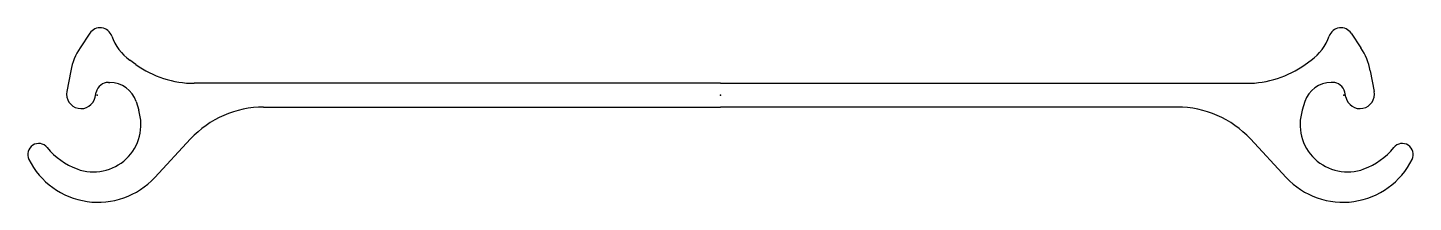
# Model space of a CAD drawing. Extents: x -28 to 528, y -43 to 27.
import ezdxf

# ---------------------------------------------------------------- set-up
doc = ezdxf.new("R2010")
doc.units = 0
doc.header["$MEASUREMENT"] = 0
doc.layers.get('0').update_dxf_attribs({"color": 5, "linetype": 'CONTINUOUS'})

msp = doc.modelspace()

# ---------------------------------------------------------------- linework, layer by layer
at = {"linetype": 'Continuous'}
for p, q in [((-2.92994, 24.79009), (-6.79061, 18.99619)), ((502.92993, 24.79009), (506.79062, 18.99619)), ((15.59908, 12.28999), (13.13372, 14.06527)), ((484.40091, 12.28999), (486.86627, 14.06527)), ((-10.54626, 9.8027), (-12.12254, 1.51144)), ((510.54626, 9.8027), (512.12256, 1.51144)), ((-0.76798, -0.85348), (-0.29254, 1.24487)), ((4.58386, 5.14), (5.14317, 5.14)), ((250, 4.75), (38.97316, 4.75)), ((250, 4.75), (461.02682, 4.75)), ((495.41614, 5.14), (494.85684, 5.14)), ((500.76797, -0.85348), (500.29254, 1.24487)), ((15.63456, -2.55385), (16.72938, -6.02805)), ((66.81567, -4.75), (250, -4.75)), ((433.18433, -4.75), (250, -4.75)), ((484.36545, -2.55385), (483.27063, -6.02805)), ((23.11695, -33.00328), (37.52351, -17.51089)), ((476.88306, -33.00328), (462.4765, -17.51089))]:
    msp.add_line(p, q, dxfattribs=at)
for centre, radius, start, end in [((1.23095, 22.01755), 5, 19.2985, 146.32315), ((24.82077, 30.29527), 20, 199.34548, 234.24277), ((475.17923, 30.29527), 20, 305.75723, 340.65451), ((498.76904, 22.01755), 5, 33.67686, 160.70152), ((14.01384, 5.13348), 25, 146.32314, 169.23573), ((485.98615, 5.13348), 25, 10.76426, 33.67683), ((38.97316, 44.75), 40, 234.24277, 270), ((461.02682, 44.75), 40, 270, 305.75723), ((-6.4246, 0.42818), 5.8, 169.23572, 347.23371), ((4.58386, 0.14), 5, 90, 167.23371), ((5.14317, -5.86), 11, 17.49119, 90), ((494.85684, -5.86), 11, 90, 162.5088), ((495.41614, 0.14), 5, 12.76628, 90), ((506.42459, 0.42818), 5.8, 192.7663, 10.76423), ((66.81567, -44.75), 40, 90, 137.0799), ((433.18433, -44.75), 40, 42.92009, 90), ((-1.39212, -11.73867), 19, 249.71252, 17.49119), ((501.39212, -11.73867), 19, 162.5088, 290.2875), ((-23.39406, -23.7533), 4.4, 38.90442, 206.84139), ((1.73289, -3.29862), 28, 219.18563, 249.70286), ((498.26712, -3.29862), 28, 290.29715, 320.81433), ((523.39404, -23.7533), 4.4, 333.15873, 141.0957), ((0.41553, -11.89296), 31, 206.53079, 317.0799), ((499.58447, -11.89296), 31, 222.92011, 333.46922)]:
    msp.add_arc(centre, radius, start, end, dxfattribs=at)
for p in [(0, 0), (250, 0), (500, 0)]:
    msp.add_point(p, dxfattribs=at)

doc.saveas('drawing.dxf')
